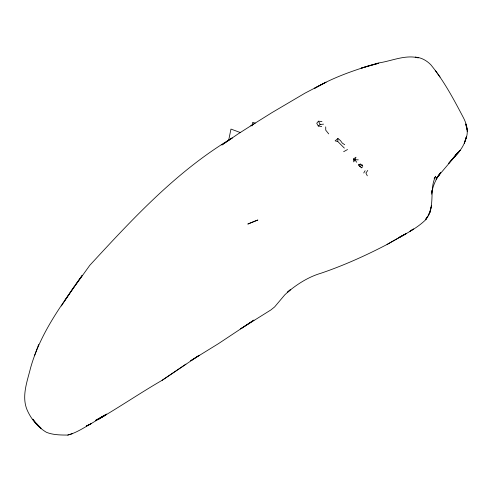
<?xml version="1.0" encoding="UTF-8"?>
<svg xmlns="http://www.w3.org/2000/svg" width="492" height="492" viewBox="0 0 492 492"><rect width="100%" height="100%" fill="white"/><g stroke="black" fill="none" stroke-linecap="round" stroke-linejoin="round"><path stroke-width="0.74" d="M344.351 148.104L337.77 141.487L337.955 138.473L340.507 140.644L342.272 143.092L344.72 144.722M431.73 192.587L431.921 190.299M436.576 178.049L460.174 150.226L457.074 154.144C461.625 149.144 465.204 143 466.539 136.333L465.992 138.572C468.747 131.548 466.699 123.91 463.316 117.508C453.71 99.261 443.944 80.817 430.838 64.79C426.724 60.565 421.238 57.404 415.254 57.146L418.292 57.841C404.984 54.557 391.601 61.069 378.551 62.964C356.479 69.36 334.455 76.764 314.493 88.332L326.061 82.195L305.083 93.105L271.996 112.6L250.791 125.854M431.662 205.779L429.971 212.39L428.077 215.385L429.744 212.587L430.346 209.973M431.668 194.18C432.462 186.222 436.017 178.903 440.647 172.489L436.035 179.033M228.682 140.251L230.963 129.082L240.207 132.502M251.984 125.94L252.722 122.33L254.856 123.117M430.512 209.629C429.903 213.128 428.434 216.486 426.017 219.118L427.247 216.972M431.638 205.472L430.795 208.405C433.2 197.987 430.42 186.093 435.709 176.234L434.141 178.424M255.163 123.074L238.54 133.633L221.874 144.974L232.187 138.006C176.892 170.896 132.975 218.516 89.765 265.348C66.857 297.617 41.057 329.695 30.43 368.471C27.152 381.632 21.568 396.097 26.912 409.455C30.891 418.87 37.607 427.001 46.389 432.29C53.118 435.02 60.596 435.026 67.742 435.076C76.002 432.978 83.197 428.175 90.51 423.999L106.512 414.442M104.735 415.537L97.576 419.756C119.408 407.198 140.275 392.911 162.126 380.304L199.278 355.279L190.699 360.765L218.405 343.687L253.94 320.114L240.606 328.859L270.883 309.942L274.622 306.928L284.794 294.843L290.79 289.358L287.279 292.433C297.297 284.068 308.509 276.861 321.135 273.183C343.846 265.44 365.777 255.557 387.044 244.475L406.103 233.638L399.197 237.439C408.538 232.421 418.114 227.163 425.746 219.715L426.177 218.448M425.746 219.715L427.554 216.437M38.659 344.474L34.502 355.753M356.755 162.286L354.8 159.746L355.993 157.212L353.539 158.934L353.736 161.917L354.8 159.746L358.274 159.838M363.742 172.981L365.107 170.693M61.365 305.981L73.554 287.426L82.312 275.274L75.627 284.739M74.477 286.479L64.809 300.507M367.758 170.435L365.907 173.043L367.309 175.816M456.545 154.26L454.565 156.893L456.367 154.47M436.176 178.99L439.817 174.137L436.466 178.055M457.911 152.594L448.513 163.59L457.911 152.594L451.785 159.943L453.403 157.981M321.952 121.518L318.459 121.192L316.743 123.264L318.275 126.032L321.713 126.462M337.955 138.473L335.126 140.878L337.77 141.487M318.275 126.032L320.181 124.464L323.545 124.15M358.447 165.25L360.353 164.082L362.499 165.183L362.739 166.536M162.126 380.304L185.908 364.172M387.044 244.475L406.103 233.638M343.644 151.702L347.53 149.531M86.389 426.023L90.51 423.999M86.334 426.047L91.623 423.464M359.443 166.524L362.499 165.183M358.619 164.758L360.353 164.082M358.822 164.98L361.251 167.784L362.327 167.403M67.742 435.076L72.459 433.637M361.251 167.784L361.632 167.692M353.539 158.934L354.8 159.746M328.699 133.867L325.741 130.183L325.716 126.875M435.506 70.737L440.032 77.035M318.459 121.192L320.181 124.464M467.006 129.587L465.715 123.959L467.037 128.67L467.271 131.665M466.404 137.12L464.282 143.104L466.404 137.12M413.378 229.044L410.07 231.209L413.378 229.044M102.207 416.638L95.546 420.426L106.69 414.11L102.207 416.638M253.497 221.701L247.814 224.057L257.839 220.016L253.497 221.701M368.822 65.762L361.159 68.185L378.772 63.247L368.822 65.762M40.965 428.212L35.08 422.327L32.792 419.147L38.554 426.189L36.279 423.446L40.965 428.212"/></g></svg>
